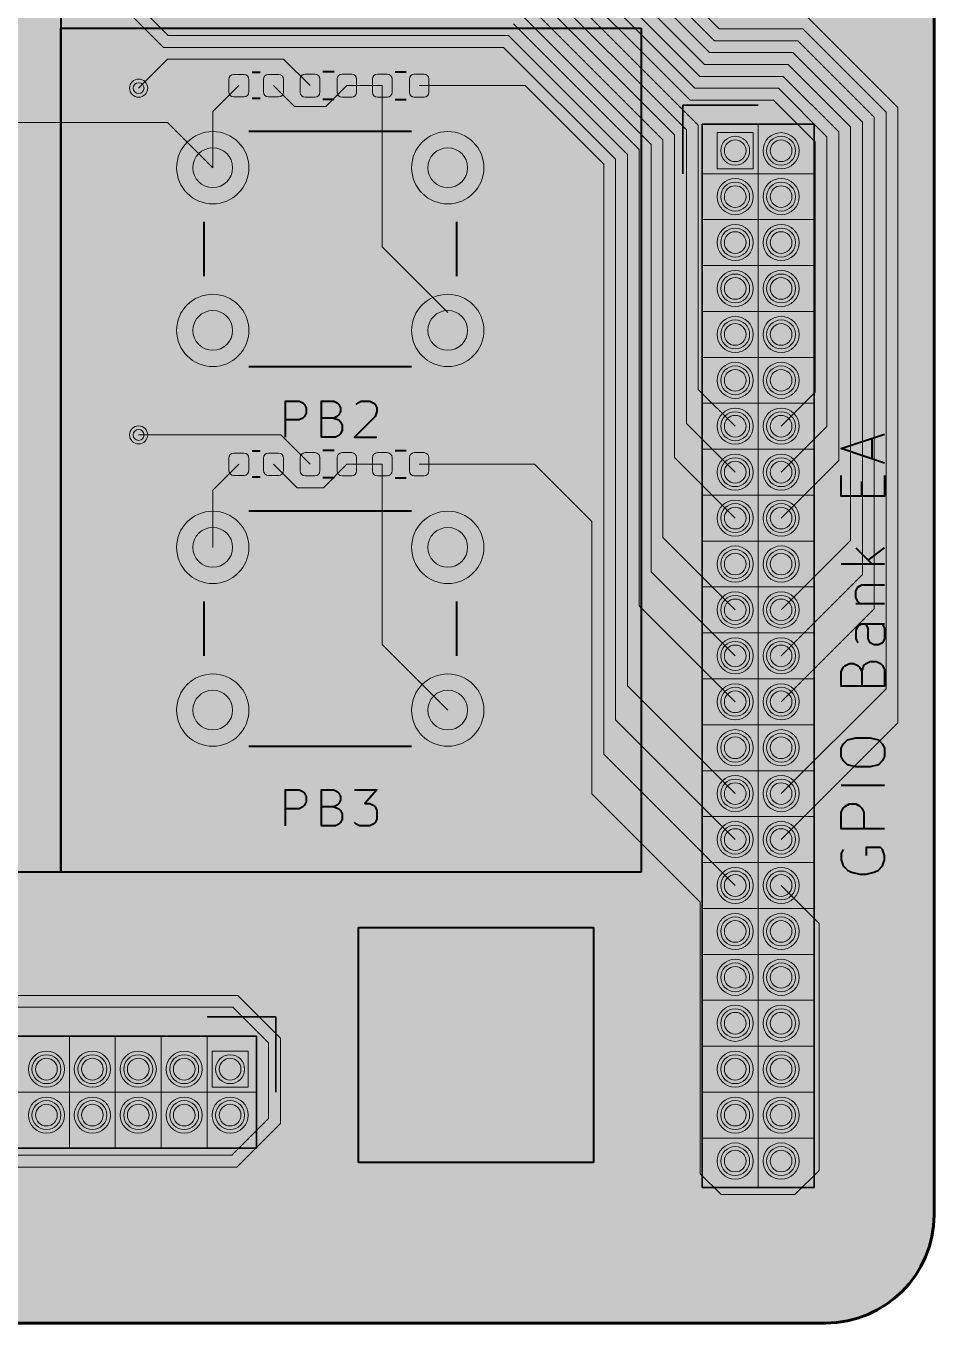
# Model space of a CAD drawing. Header units: millimetres. Extents: x 0 to 100, y -70 to 0.
# Drawn here: x 74.88 to 100, y -70 to -34.13 of the extents above; entities that cross this region are included whole.
import ezdxf

# ---------------------------------------------------------------- set-up
doc = ezdxf.new("R2010")
doc.units = ezdxf.units.MM
for name, color, linetype, lineweight, true_color in [('application board pcb edge', 18, 'Continuous', 60, 0x000000), ('application board tht F.Cu', 8, 'Continuous', 18, 0x777779), ('application board tht F.Silkscreen', 18, 'Continuous', 40, 0x000000), ('GPIO connector frame', 18, 'Continuous', 35, 0x000000), ('GPIO connector holes', 18, 'Continuous', 5, 0x000000), ('pcb board fill', 7, 'Continuous', 13, 0xefefef)]:
    doc.layers.add(name, color=color, linetype=linetype, lineweight=lineweight, true_color=true_color)
picture_1 = doc.add_image_def('image1.png', size_in_pixel=(924, 924))

msp = doc.modelspace()

# ---------------------------------------------------------------- hatches: boundary and pattern name
at = {"layer": 'pcb board fill', "transparency": 33554687}
h = msp.add_hatch(color=256, dxfattribs=at)
edge = h.paths.add_edge_path(flags=0)
edge.add_line((100, -67.01), (100, -35.01))
edge.add_line((100, -35.01), (100, -3))
edge.add_arc((97, -3), 3, 0, 90)
edge.add_line((97, 0), (50, 0))
edge.add_line((50, 0), (3, 0))
edge.add_arc((3, -3), 3, 90, 180)
edge.add_line((0, -3), (0, -32))
edge.add_arc((3, -32), 3, 180, 270)
edge.add_line((3, -35), (7, -35))
edge.add_arc((7, -38), 3, 0, 90, ccw=False)
edge.add_line((10, -38), (10, -57))
edge.add_arc((13, -57), 3, 180, 270)
edge.add_line((13, -60), (15, -60))
edge.add_arc((15, -63), 3, 0, 90, ccw=False)
edge.add_line((18, -63), (18, -68))
edge.add_arc((20, -68), 2, 180, 270)
edge.add_line((20, -70), (50, -70))
edge.add_line((50, -70), (97, -70.000025))
edge.add_arc((96.9974, -66.9974), 3.002626, 270.0496133, 359.7595675)

# ---------------------------------------------------------------- linework, layer by layer
at = {"layer": 'application board pcb edge', "color": 18, "true_color": 0x000000, "flags": 128}
for points in [[(100, -35.01), (100, -3)], [(100, -67.01), (100, -35.01)], [(50, -70), (97, -70)]]:
    msp.add_lwpolyline(points, dxfattribs=at)
msp.add_lwpolyline([(97, -70.000025, 0.412731638), (100, -67.01)], format="xyb", dxfattribs=at)
at = {"layer": 'application board tht F.Cu', "flags": 128}
for points in [[(93.925868, -34.541028), (89.85684, -30.472)], [(94.061316, -34.214028), (89.992288, -30.145)], [(93.79042, -34.868028), (89.721392, -30.799)], [(74.977, -31.014552), (78.685448, -34.723)], [(78.820896, -34.396), (75.304, -30.879104)], [(89.585944, -31.126), (93.654972, -35.195028)], [(89.450496, -31.453), (93.523496, -35.526)], [(89.315048, -31.78), (93.388048, -35.853)], [(89.1796, -32.107), (93.2526, -36.18)], [(89.044152, -32.434), (93.48, -36.869848)], [(88.908704, -32.761), (93.153, -37.005296)], [(88.773256, -33.088), (92.826, -37.140744)], [(88.637808, -33.415), (92.499, -37.276192)], [(91.845, -37.547088), (88.366912, -34.069)], [(92.172, -37.41164), (88.50236, -33.742)], [(98.999, -36.381864), (96.504164, -33.887028)], [(88.231464, -34.396), (78.820896, -34.396)], [(91.518, -37.682536), (88.231464, -34.396)], [(96.368716, -34.214028), (94.061316, -34.214028)], [(98.672, -36.517312), (96.368716, -34.214028)], [(78.685448, -34.723), (88.096016, -34.723)], [(88.096016, -34.723), (91.191, -37.817984)], [(96.233268, -34.541028), (93.925868, -34.541028)], [(98.345, -36.65276), (96.233268, -34.541028)], [(78, -35.85), (78.8, -35.05)], [(78.8, -35.05), (82.01, -35.05)], [(82.01, -35.05), (82.74, -35.78)], [(96.09782, -34.868028), (93.79042, -34.868028)], [(98.018, -36.788208), (96.09782, -34.868028)], [(81.05, -35.95), (81.039343, -36.003576), (81.008995, -36.048995), (80.963576, -36.079343), (80.91, -36.09), (80.63, -36.09), (80.576424, -36.079343), (80.531005, -36.048995), (80.500657, -36.003576), (80.49, -35.95), (80.49, -35.61), (80.500657, -35.556424), (80.531005, -35.511005), (80.576424, -35.480657), (80.63, -35.47), (80.91, -35.47), (80.963576, -35.480657), (81.008995, -35.511005), (81.039343, -35.556424), (81.05, -35.61), (81.05, -35.95)], [(82.01, -35.95), (81.999343, -36.003576), (81.968995, -36.048995), (81.923576, -36.079343), (81.87, -36.09), (81.59, -36.09), (81.536424, -36.079343), (81.491005, -36.048995), (81.460657, -36.003576), (81.45, -35.95), (81.45, -35.61), (81.460657, -35.556424), (81.491005, -35.511005), (81.536424, -35.480657), (81.59, -35.47), (81.87, -35.47), (81.923576, -35.480657), (81.968995, -35.511005), (81.999343, -35.556424), (82.01, -35.61), (82.01, -35.95)], [(83.01, -35.965), (82.999724, -36.016662), (82.970459, -36.060459), (82.926662, -36.089724), (82.875, -36.1), (82.605, -36.1), (82.553338, -36.089724), (82.509541, -36.060459), (82.480276, -36.016662), (82.47, -35.965), (82.47, -35.595), (82.480276, -35.543338), (82.509541, -35.499541), (82.553338, -35.470276), (82.605, -35.46), (82.875, -35.46), (82.926662, -35.470276), (82.970459, -35.499541), (82.999724, -35.543338), (83.01, -35.595), (83.01, -35.965)], [(84.03, -35.965), (84.019724, -36.016662), (83.990459, -36.060459), (83.946662, -36.089724), (83.895, -36.1), (83.625, -36.1), (83.573338, -36.089724), (83.529541, -36.060459), (83.500276, -36.016662), (83.49, -35.965), (83.49, -35.595), (83.500276, -35.543338), (83.529541, -35.499541), (83.573338, -35.470276), (83.625, -35.46), (83.895, -35.46), (83.946662, -35.470276), (83.990459, -35.499541), (84.019724, -35.543338), (84.03, -35.595), (84.03, -35.965)], [(84.47, -35.595), (84.480276, -35.543338), (84.509541, -35.499541), (84.553338, -35.470276), (84.605, -35.46), (84.875, -35.46), (84.926662, -35.470276), (84.970459, -35.499541), (84.999724, -35.543338), (85.01, -35.595), (85.01, -35.965), (84.999724, -36.016662), (84.970459, -36.060459), (84.926662, -36.089724), (84.875, -36.1), (84.605, -36.1), (84.553338, -36.089724), (84.509541, -36.060459), (84.480276, -36.016662), (84.47, -35.965), (84.47, -35.595)], [(85.49, -35.595), (85.500276, -35.543338), (85.529541, -35.499541), (85.573338, -35.470276), (85.625, -35.46), (85.895, -35.46), (85.946662, -35.470276), (85.990459, -35.499541), (86.019724, -35.543338), (86.03, -35.595), (86.03, -35.965), (86.019724, -36.016662), (85.990459, -36.060459), (85.946662, -36.089724), (85.895, -36.1), (85.625, -36.1), (85.573338, -36.089724), (85.529541, -36.060459), (85.500276, -36.016662), (85.49, -35.965), (85.49, -35.595)], [(93.654972, -35.195028), (95.962372, -35.195028)], [(95.962372, -35.195028), (97.691, -36.923656)], [(80.77, -35.78), (80.05, -36.5)], [(81.73, -35.78), (82.31, -36.36)], [(83.18, -36.36), (83.76, -35.78)], [(83.76, -35.78), (84.74, -35.78)], [(84.74, -35.78), (84.74, -40.24)], [(88.690568, -35.78), (85.76, -35.78)], [(90.864, -37.953432), (88.690568, -35.78)], [(93.388048, -35.853), (95.695448, -35.853)], [(93.523496, -35.526), (95.830896, -35.526)], [(95.695448, -35.853), (97.037, -37.194552)], [(95.830896, -35.526), (97.364, -37.059104)], [(93.2526, -36.18), (95.56, -36.18)], [(95.56, -36.18), (96.71, -37.33)], [(80.05, -36.5), (80.05, -38.05)], [(82.31, -36.36), (83.18, -36.36)], [(98.672, -52.458), (98.672, -36.517312)], [(98.999, -53.401), (98.999, -36.381864)], [(71.715, -36.8), (78.8, -36.8)], [(78.8, -36.8), (80.05, -38.05)], [(93.48, -36.869848), (93.48, -44.18)], [(97.691, -36.923656), (97.691, -48.359)], [(98.018, -49.302), (98.018, -36.788208)], [(98.345, -50.245), (98.345, -36.65276)], [(92.499, -37.276192), (92.499, -48.279)], [(92.826, -37.140744), (92.826, -46.066)], [(93.153, -37.005296), (93.153, -45.123)], [(95, -37.08), (95, -38.08), (94, -38.08), (94, -37.08), (95, -37.08)], [(97.037, -37.194552), (97.037, -45.203)], [(97.364, -37.059104), (97.364, -46.146)], [(91.845, -50.165), (91.845, -37.547088)], [(92.172, -49.222), (92.172, -37.41164)], [(96.71, -37.33), (96.71, -44.26)], [(90.864, -54.264), (90.864, -37.953432)], [(91.191, -37.817984), (91.191, -53.321)], [(91.518, -52.378), (91.518, -37.682536)], [(84.74, -40.24), (86.55, -42.05)], [(93.48, -44.18), (94.5, -45.2)], [(96.71, -44.26), (95.77, -45.2)], [(93.153, -45.123), (94.5, -46.47)], [(78, -45.44), (81.93, -45.44)], [(81.93, -45.44), (82.74, -46.25)], [(97.037, -45.203), (95.77, -46.47)], [(80.77, -46.25), (80.05, -46.97)], [(81.05, -46.42), (81.039343, -46.473576), (81.008995, -46.518995), (80.963576, -46.549343), (80.91, -46.56), (80.63, -46.56), (80.576424, -46.549343), (80.531005, -46.518995), (80.500657, -46.473576), (80.49, -46.42), (80.49, -46.08), (80.500657, -46.026424), (80.531005, -45.981005), (80.576424, -45.950657), (80.63, -45.94), (80.91, -45.94), (80.963576, -45.950657), (81.008995, -45.981005), (81.039343, -46.026424), (81.05, -46.08), (81.05, -46.42)], [(82.01, -46.42), (81.999343, -46.473576), (81.968995, -46.518995), (81.923576, -46.549343), (81.87, -46.56), (81.59, -46.56), (81.536424, -46.549343), (81.491005, -46.518995), (81.460657, -46.473576), (81.45, -46.42), (81.45, -46.08), (81.460657, -46.026424), (81.491005, -45.981005), (81.536424, -45.950657), (81.59, -45.94), (81.87, -45.94), (81.923576, -45.950657), (81.968995, -45.981005), (81.999343, -46.026424), (82.01, -46.08), (82.01, -46.42)], [(81.73, -46.25), (82.38, -46.9)], [(83.01, -46.435), (82.999724, -46.486662), (82.970459, -46.530459), (82.926662, -46.559724), (82.875, -46.57), (82.605, -46.57), (82.553338, -46.559724), (82.509541, -46.530459), (82.480276, -46.486662), (82.47, -46.435), (82.47, -46.065), (82.480276, -46.013338), (82.509541, -45.969541), (82.553338, -45.940276), (82.605, -45.93), (82.875, -45.93), (82.926662, -45.940276), (82.970459, -45.969541), (82.999724, -46.013338), (83.01, -46.065), (83.01, -46.435)], [(83.11, -46.9), (83.76, -46.25)], [(84.03, -46.435), (84.019724, -46.486662), (83.990459, -46.530459), (83.946662, -46.559724), (83.895, -46.57), (83.625, -46.57), (83.573338, -46.559724), (83.529541, -46.530459), (83.500276, -46.486662), (83.49, -46.435), (83.49, -46.065), (83.500276, -46.013338), (83.529541, -45.969541), (83.573338, -45.940276), (83.625, -45.93), (83.895, -45.93), (83.946662, -45.940276), (83.990459, -45.969541), (84.019724, -46.013338), (84.03, -46.065), (84.03, -46.435)], [(83.76, -46.25), (84.74, -46.25)], [(84.47, -46.065), (84.480276, -46.013338), (84.509541, -45.969541), (84.553338, -45.940276), (84.605, -45.93), (84.875, -45.93), (84.926662, -45.940276), (84.970459, -45.969541), (84.999724, -46.013338), (85.01, -46.065), (85.01, -46.435), (84.999724, -46.486662), (84.970459, -46.530459), (84.926662, -46.559724), (84.875, -46.57), (84.605, -46.57), (84.553338, -46.559724), (84.509541, -46.530459), (84.480276, -46.486662), (84.47, -46.435), (84.47, -46.065)], [(84.74, -46.25), (84.74, -51.24)], [(85.49, -46.065), (85.500276, -46.013338), (85.529541, -45.969541), (85.573338, -45.940276), (85.625, -45.93), (85.895, -45.93), (85.946662, -45.940276), (85.990459, -45.969541), (86.019724, -46.013338), (86.03, -46.065), (86.03, -46.435), (86.019724, -46.486662), (85.990459, -46.530459), (85.946662, -46.559724), (85.895, -46.57), (85.625, -46.57), (85.573338, -46.559724), (85.529541, -46.530459), (85.500276, -46.486662), (85.49, -46.435), (85.49, -46.065)], [(85.76, -46.25), (88.95, -46.25)], [(88.95, -46.25), (90.537, -47.837)], [(92.826, -46.066), (94.5, -47.74)], [(97.364, -46.146), (95.77, -47.74)], [(80.05, -46.97), (80.05, -48.55)], [(82.38, -46.9), (83.11, -46.9)], [(90.537, -47.837), (90.537, -55.367)], [(92.499, -48.279), (94.5, -50.28)], [(97.691, -48.359), (95.77, -50.28)], [(94.5, -51.55), (92.172, -49.222)], [(95.77, -51.55), (98.018, -49.302)], [(94.5, -52.82), (91.845, -50.165)], [(95.77, -52.82), (98.345, -50.245)], [(84.74, -51.24), (86.55, -53.05)], [(94.5, -55.36), (91.518, -52.378)], [(95.77, -55.36), (98.672, -52.458)], [(91.191, -53.321), (94.5, -56.63)], [(95.77, -56.63), (98.999, -53.401)], [(94.5, -57.9), (90.864, -54.264)], [(90.537, -55.367), (93.53, -58.36)], [(96.82, -58.95), (95.77, -57.9)], [(93.53, -58.36), (93.53, -65.87)], [(96.82, -65.78), (96.82, -58.95)], [(68.776344, -60.939), (80.739, -60.939)], [(80.739, -60.939), (81.92, -62.12)], [(68.640896, -61.266), (80.603552, -61.266)], [(80.603552, -61.266), (81.593, -62.255448)], [(81.593, -62.255448), (81.593, -64.344552)], [(81.92, -62.12), (81.92, -64.48)], [(81.03, -63.48), (80.03, -63.48), (80.03, -62.48), (81.03, -62.48), (81.03, -63.48)], [(81.593, -64.344552), (80.577552, -65.36)], [(81.92, -64.48), (80.713, -65.687)], [(80.577552, -65.36), (74.02, -65.36)], [(80.713, -65.687), (73.077, -65.687)], [(93.53, -65.87), (94.11, -66.45)], [(96.15, -66.45), (96.82, -65.78)], [(94.11, -66.45), (96.15, -66.45)]]:
    msp.add_lwpolyline(points, dxfattribs=at)
at = {"layer": 'application board tht F.Cu'}
for centre, radius in [((78, -35.85), 0.25), ((78, -35.85), 0.15), ((80.05, -38.05), 1), ((86.55, -38.05), 1), ((94.5, -37.58), 0.3), ((95.77, -37.58), 0.5), ((95.77, -37.58), 0.3), ((80.05, -38.05), 0.55), ((86.55, -38.05), 0.55), ((94.5, -38.85), 0.5), ((95.77, -38.85), 0.5), ((94.5, -38.85), 0.3), ((95.77, -38.85), 0.3), ((94.5, -40.12), 0.5), ((95.77, -40.12), 0.5), ((94.5, -40.12), 0.3), ((95.77, -40.12), 0.3), ((94.5, -41.39), 0.5), ((95.77, -41.39), 0.5), ((94.5, -41.39), 0.3), ((95.77, -41.39), 0.3), ((80.05, -42.55), 1), ((86.55, -42.55), 1), ((80.05, -42.55), 0.55), ((86.55, -42.55), 0.55), ((94.5, -42.66), 0.5), ((95.77, -42.66), 0.5), ((94.5, -42.66), 0.3), ((95.77, -42.66), 0.3), ((94.5, -43.93), 0.5), ((94.5, -43.93), 0.3), ((95.77, -43.93), 0.5), ((95.77, -43.93), 0.3), ((94.5, -45.2), 0.5), ((95.77, -45.2), 0.5), ((78, -45.44), 0.25), ((94.5, -45.2), 0.3), ((95.77, -45.2), 0.3), ((78, -45.44), 0.15), ((94.5, -46.47), 0.5), ((94.5, -46.47), 0.3), ((95.77, -46.47), 0.5), ((95.77, -46.47), 0.3), ((94.5, -47.74), 0.5), ((95.77, -47.74), 0.5), ((80.05, -48.55), 1), ((86.55, -48.55), 1), ((94.5, -47.74), 0.3), ((95.77, -47.74), 0.3), ((80.05, -48.55), 0.55), ((86.55, -48.55), 0.55), ((94.5, -49.01), 0.5), ((94.5, -49.01), 0.3), ((95.77, -49.01), 0.5), ((95.77, -49.01), 0.3), ((94.5, -50.28), 0.5), ((95.77, -50.28), 0.5), ((94.5, -50.28), 0.3), ((95.77, -50.28), 0.3), ((94.5, -51.55), 0.5), ((94.5, -51.55), 0.3), ((95.77, -51.55), 0.5), ((95.77, -51.55), 0.3), ((80.05, -53.05), 1), ((86.55, -53.05), 1), ((94.5, -52.82), 0.5), ((95.77, -52.82), 0.5), ((80.05, -53.05), 0.55), ((86.55, -53.05), 0.55), ((94.5, -52.82), 0.3), ((95.77, -52.82), 0.3), ((94.5, -54.09), 0.5), ((94.5, -54.09), 0.3), ((95.77, -54.09), 0.5), ((95.77, -54.09), 0.3), ((94.5, -55.36), 0.5), ((95.77, -55.36), 0.5), ((94.5, -55.36), 0.3), ((95.77, -55.36), 0.3), ((94.5, -56.63), 0.5), ((95.77, -56.63), 0.5), ((94.5, -56.63), 0.3), ((95.77, -56.63), 0.3), ((94.5, -57.9), 0.5), ((94.5, -57.9), 0.3), ((95.77, -57.9), 0.5), ((95.77, -57.9), 0.3), ((94.5, -59.17), 0.5), ((95.77, -59.17), 0.5), ((94.5, -59.17), 0.3), ((95.77, -59.17), 0.3), ((94.5, -60.44), 0.5), ((94.5, -60.44), 0.3), ((95.77, -60.44), 0.5), ((95.77, -60.44), 0.3), ((94.5, -61.71), 0.5), ((95.77, -61.71), 0.5), ((94.5, -61.71), 0.3), ((95.77, -61.71), 0.3), ((75.45, -62.98), 0.5), ((75.45, -62.98), 0.3), ((76.72, -62.98), 0.5), ((76.72, -62.98), 0.3), ((77.99, -62.98), 0.5), ((77.99, -62.98), 0.3), ((79.26, -62.98), 0.5), ((79.26, -62.98), 0.3), ((80.53, -62.98), 0.3), ((94.5, -62.98), 0.5), ((94.5, -62.98), 0.3), ((95.77, -62.98), 0.5), ((95.77, -62.98), 0.3), ((75.45, -64.25), 0.5), ((76.72, -64.25), 0.5), ((77.99, -64.25), 0.5), ((79.26, -64.25), 0.5), ((80.53, -64.25), 0.5), ((94.5, -64.25), 0.5), ((95.77, -64.25), 0.5), ((75.45, -64.25), 0.3), ((76.72, -64.25), 0.3), ((77.99, -64.25), 0.3), ((79.26, -64.25), 0.3), ((80.53, -64.25), 0.3), ((94.5, -64.25), 0.3), ((95.77, -64.25), 0.3), ((94.5, -65.52), 0.5), ((94.5, -65.52), 0.3), ((95.77, -65.52), 0.5), ((95.77, -65.52), 0.3)]:
    msp.add_circle(centre, radius, dxfattribs=at)
at = {"layer": 'application board tht F.Silkscreen', "flags": 128}
for points in [[(75.85, -12.86), (75.85, -57.53)], [(75.85, -34.19), (91.9, -34.19)], [(75.85, -57.53), (75.85, -34.19)], [(91.9, -34.19), (91.9, -57.53)], [(81.357836, -35.42), (81.142164, -35.42)], [(83.403641, -35.4), (83.096359, -35.4)], [(85.096359, -35.4), (85.403641, -35.4)], [(81.357836, -36.14), (81.142164, -36.14)], [(83.403641, -36.16), (83.096359, -36.16)], [(85.096359, -36.16), (85.403641, -36.16)], [(85.55, -37.05), (81.05, -37.05)], [(79.8, -39.55), (79.8, -41.05)], [(86.8, -41.05), (86.8, -39.55)], [(81.05, -43.55), (85.55, -43.55)], [(82.061904, -45.50238), (82.061904, -44.50238), (82.442857, -44.50238), (82.538095, -44.55), (82.585714, -44.597619), (82.633333, -44.692857), (82.633333, -44.835714), (82.585714, -44.930952), (82.538095, -44.978571), (82.442857, -45.02619), (82.061904, -45.02619)], [(83.395238, -44.978571), (83.538095, -45.02619), (83.585714, -45.073809), (83.633333, -45.169047), (83.633333, -45.311904), (83.585714, -45.407142), (83.538095, -45.454761), (83.442857, -45.50238), (83.061904, -45.50238), (83.061904, -44.50238), (83.395238, -44.50238), (83.490476, -44.55), (83.538095, -44.597619), (83.585714, -44.692857), (83.585714, -44.788095), (83.538095, -44.883333), (83.490476, -44.930952), (83.395238, -44.978571), (83.061904, -44.978571)], [(84.014285, -44.597619), (84.061904, -44.55), (84.157142, -44.50238), (84.395238, -44.50238), (84.490476, -44.55), (84.538095, -44.597619), (84.585714, -44.692857), (84.585714, -44.788095), (84.538095, -44.930952), (83.966666, -45.50238), (84.585714, -45.50238)], [(98.632857, -46.217142), (97.432857, -45.817142), (98.632857, -45.417142)], [(98.29, -46.102857), (98.29, -45.531428)], [(81.357836, -45.89), (81.142164, -45.89)], [(83.403641, -45.87), (83.096359, -45.87)], [(85.096359, -45.87), (85.403641, -45.87)], [(81.357836, -46.61), (81.142164, -46.61)], [(83.403641, -46.63), (83.096359, -46.63)], [(85.096359, -46.63), (85.403641, -46.63)], [(98.632857, -46.56), (98.632857, -47.131428), (97.432857, -47.131428), (97.432857, -46.56)], [(98.004285, -47.131428), (98.004285, -46.731428)], [(85.55, -47.55), (81.05, -47.55)], [(97.832857, -48.56), (98.29, -49.017142)], [(98.175714, -48.902857), (98.632857, -48.56)], [(98.632857, -49.017142), (97.432857, -49.017142)], [(97.947142, -50.102857), (97.89, -50.045714), (97.832857, -49.931428), (97.832857, -49.76), (97.89, -49.645714), (98.004285, -49.588571), (98.632857, -49.588571)], [(79.8, -50.05), (79.8, -51.55)], [(86.8, -51.55), (86.8, -50.05)], [(97.832857, -50.102857), (98.632857, -50.102857)], [(98.632857, -50.674285), (98.004285, -50.674285), (97.89, -50.731428), (97.832857, -50.845714), (97.832857, -51.074285), (97.89, -51.188571)], [(98.575714, -50.674285), (98.632857, -50.788571), (98.632857, -51.074285), (98.575714, -51.188571), (98.461428, -51.245714), (98.347142, -51.245714), (98.232857, -51.188571), (98.175714, -51.074285), (98.175714, -50.788571), (98.118571, -50.674285)], [(98.004285, -51.988571), (98.061428, -51.817142), (98.118571, -51.76), (98.232857, -51.702857), (98.404285, -51.702857), (98.518571, -51.76), (98.575714, -51.817142), (98.632857, -51.931428), (98.632857, -52.388571), (97.432857, -52.388571), (97.432857, -51.988571), (97.49, -51.874285), (97.547142, -51.817142), (97.661428, -51.76), (97.775714, -51.76), (97.89, -51.817142), (97.947142, -51.874285), (98.004285, -51.988571), (98.004285, -52.388571)], [(81.05, -54.05), (85.55, -54.05)], [(97.432857, -54.331428), (97.432857, -54.102857), (97.49, -53.988571), (97.604285, -53.874285), (97.832857, -53.817142), (98.232857, -53.817142), (98.461428, -53.874285), (98.575714, -53.988571), (98.632857, -54.102857), (98.632857, -54.331428), (98.575714, -54.445714), (98.461428, -54.56), (98.232857, -54.617142), (97.832857, -54.617142), (97.604285, -54.56), (97.49, -54.445714), (97.432857, -54.331428)], [(98.632857, -55.131428), (97.432857, -55.131428)], [(82.061904, -56.25238), (82.061904, -55.25238), (82.442857, -55.25238), (82.538095, -55.3), (82.585714, -55.347619), (82.633333, -55.442857), (82.633333, -55.585714), (82.585714, -55.680952), (82.538095, -55.728571), (82.442857, -55.77619), (82.061904, -55.77619)], [(83.395238, -55.728571), (83.538095, -55.77619), (83.585714, -55.823809), (83.633333, -55.919047), (83.633333, -56.061904), (83.585714, -56.157142), (83.538095, -56.204761), (83.442857, -56.25238), (83.061904, -56.25238), (83.061904, -55.25238), (83.395238, -55.25238), (83.490476, -55.3), (83.538095, -55.347619), (83.585714, -55.442857), (83.585714, -55.538095), (83.538095, -55.633333), (83.490476, -55.680952), (83.395238, -55.728571), (83.061904, -55.728571)], [(83.966666, -55.25238), (84.585714, -55.25238), (84.25238, -55.633333), (84.395238, -55.633333), (84.490476, -55.680952), (84.538095, -55.728571), (84.585714, -55.823809), (84.585714, -56.061904), (84.538095, -56.157142), (84.490476, -56.204761), (84.395238, -56.25238), (84.109523, -56.25238), (84.014285, -56.204761), (83.966666, -56.157142)], [(98.632857, -56.331428), (97.432857, -56.331428), (97.432857, -55.874285), (97.49, -55.76), (97.547142, -55.702857), (97.661428, -55.645714), (97.832857, -55.645714), (97.947142, -55.702857), (98.004285, -55.76), (98.061428, -55.874285), (98.061428, -56.331428)], [(97.49, -56.902857), (97.432857, -57.017142), (97.432857, -57.188571), (97.49, -57.36), (97.604285, -57.474285), (97.718571, -57.531428), (97.947142, -57.588571), (98.118571, -57.588571), (98.347142, -57.531428), (98.461428, -57.474285), (98.575714, -57.36), (98.632857, -57.188571), (98.632857, -57.074285), (98.575714, -56.902857), (98.518571, -56.845714), (98.118571, -56.845714), (98.118571, -57.074285)], [(75.85, -57.53), (24.1, -57.53)], [(91.9, -57.53), (75.85, -57.53)]]:
    msp.add_lwpolyline(points, dxfattribs=at)
at = {"layer": 'GPIO connector frame'}
for p, q in [((93.05, -38.215), (93.05, -36.32)), ((93.05, -36.32), (95.135, -36.32)), ((93.585, -36.85), (95.135, -36.85)), ((93.585, -66.25), (93.585, -36.85)), ((95.135, -36.85), (96.685, -36.85)), ((96.685, -66.25), (96.685, -36.85)), ((79.895, -61.53), (81.79, -61.53)), ((81.79, -61.53), (81.79, -63.615)), ((51.86, -62.065), (81.26, -62.065)), ((81.26, -62.065), (81.26, -63.615)), ((81.26, -63.615), (81.26, -65.165)), ((51.86, -65.165), (81.26, -65.165)), ((93.585, -66.25), (95.135, -66.25)), ((95.135, -66.25), (96.685, -66.25))]:
    msp.add_line(p, q, dxfattribs=at)
at = {"layer": 'GPIO connector holes'}
for p, q in [((95.135, -66.25), (95.135, -36.85)), ((93.585, -38.215), (95.135, -38.215)), ((95.135, -38.215), (96.685, -38.215)), ((93.585, -39.485), (95.135, -39.485)), ((95.135, -39.485), (96.685, -39.485)), ((93.585, -40.755), (95.135, -40.755)), ((95.135, -40.755), (96.685, -40.755)), ((93.585, -42.025), (95.135, -42.025)), ((95.135, -42.025), (96.685, -42.025)), ((93.585, -43.295), (95.135, -43.295)), ((95.135, -43.295), (96.685, -43.295)), ((93.585, -44.565), (95.135, -44.565)), ((95.135, -44.565), (96.685, -44.565)), ((93.585, -45.835), (95.135, -45.835)), ((95.135, -45.835), (96.685, -45.835)), ((93.585, -47.105), (95.135, -47.105)), ((95.135, -47.105), (96.685, -47.105)), ((93.585, -48.375), (95.135, -48.375)), ((95.135, -48.375), (96.685, -48.375)), ((93.585, -49.645), (95.135, -49.645)), ((95.135, -49.645), (96.685, -49.645)), ((93.585, -50.915), (95.135, -50.915)), ((95.135, -50.915), (96.685, -50.915)), ((93.585, -52.185), (95.135, -52.185)), ((95.135, -52.185), (96.685, -52.185)), ((93.585, -53.455), (95.135, -53.455)), ((95.135, -53.455), (96.685, -53.455)), ((93.585, -54.725), (95.135, -54.725)), ((95.135, -54.725), (96.685, -54.725)), ((93.585, -55.995), (95.135, -55.995)), ((95.135, -55.995), (96.685, -55.995)), ((93.585, -57.265), (95.135, -57.265)), ((95.135, -57.265), (96.685, -57.265)), ((93.585, -58.535), (95.135, -58.535)), ((95.135, -58.535), (96.685, -58.535)), ((93.585, -59.805), (95.135, -59.805)), ((95.135, -59.805), (96.685, -59.805)), ((93.585, -61.075), (95.135, -61.075)), ((95.135, -61.075), (96.685, -61.075)), ((76.085, -62.065), (76.085, -63.615)), ((77.355, -62.065), (77.355, -63.615)), ((78.625, -62.065), (78.625, -63.615)), ((79.895, -62.065), (79.895, -63.615)), ((93.585, -62.345), (95.135, -62.345)), ((95.135, -62.345), (96.685, -62.345)), ((51.86, -63.615), (81.26, -63.615)), ((76.085, -63.615), (76.085, -65.165)), ((77.355, -63.615), (77.355, -65.165)), ((78.625, -63.615), (78.625, -65.165)), ((79.895, -63.615), (79.895, -65.165)), ((93.585, -63.615), (95.135, -63.615)), ((95.135, -63.615), (96.685, -63.615)), ((93.585, -64.885), (95.135, -64.885)), ((95.135, -64.885), (96.685, -64.885))]:
    msp.add_line(p, q, dxfattribs=at)
for centre in [(94.5, -37.58), (95.77, -37.58), (94.5, -38.85), (95.77, -38.85), (94.5, -40.12), (95.77, -40.12), (94.5, -41.39), (95.77, -41.39), (94.5, -42.66), (95.77, -42.66), (94.5, -43.93), (95.77, -43.93), (94.5, -45.2), (95.77, -45.2), (94.5, -46.47), (95.77, -46.47), (94.5, -47.74), (95.77, -47.74), (94.5, -49.01), (95.77, -49.01), (94.5, -50.28), (95.77, -50.28), (94.5, -51.55), (95.77, -51.55), (94.5, -52.82), (95.77, -52.82), (94.5, -54.09), (95.77, -54.09), (94.5, -55.36), (95.77, -55.36), (94.5, -56.63), (95.77, -56.63), (94.5, -57.9), (95.77, -57.9), (94.5, -59.17), (95.77, -59.17), (94.5, -60.44), (95.77, -60.44), (94.5, -61.71), (95.77, -61.71), (75.45, -62.98), (76.72, -62.98), (77.99, -62.98), (79.26, -62.98), (80.53, -62.98), (94.5, -62.98), (95.77, -62.98), (75.45, -64.25), (76.72, -64.25), (77.99, -64.25), (79.26, -64.25), (80.53, -64.25), (94.5, -64.25), (95.77, -64.25), (94.5, -65.52), (95.77, -65.52)]:
    msp.add_circle(centre, 0.4, dxfattribs=at)

# ---------------------------------------------------------------- pictures from other files: only their frames are drawn
at = {"layer": 'application board tht F.Silkscreen'}
image = msp.add_image(picture_1, insert=(84.080101, -65.558743), size_in_units=(6.5, 6.5), dxfattribs=at)
image.dxf.flags = 7

doc.saveas('drawing.dxf')
